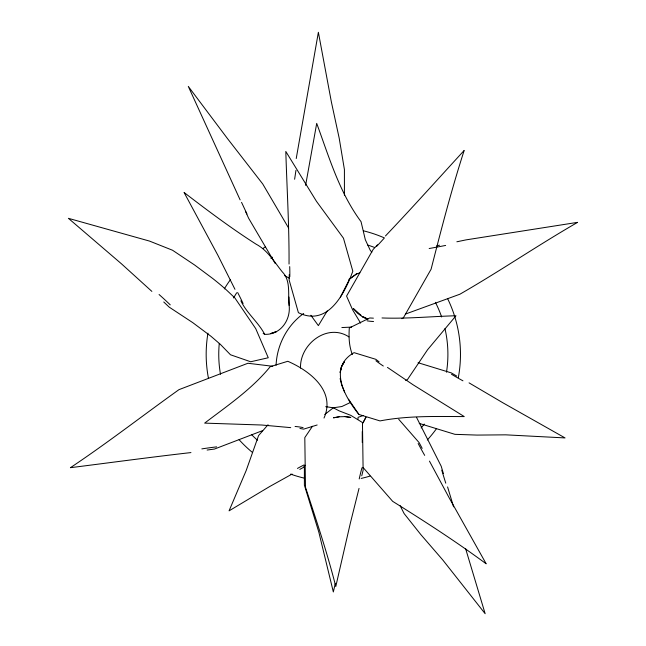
<?xml version="1.0" encoding="UTF-8"?>
<svg xmlns="http://www.w3.org/2000/svg" width="646" height="646" viewBox="0 0 646 646"><rect width="100%" height="100%" fill="white"/><g stroke="black" fill="none" stroke-linecap="round" stroke-linejoin="round"><path stroke-width="0.97" d="M289.255 274.558L289.142 280.001L298.404 312.688C327.764 327.07 344.698 293.583 352.821 271.191L343.462 238.18L316.492 201.374L285.807 151.455C286.937 188.987 289.263 226.512 289.037 264.044M234.966 289.303L217.92 255.348L184.07 192.46C207.511 210.483 231.211 228.248 256.091 244.172C267.654 250.301 274.243 261.848 282.229 271.813C291.071 280.63 287.753 294.293 289.166 305.493C290.797 320.295 280.243 335.072 264.674 334.329L263.172 333.344M357.908 419.311L358.102 417.316L363.197 415.515M276.084 365.281C276.9 344.98 287.131 325.334 303.685 313.447M300.527 368.083C299.607 344.245 327.344 322.637 348.953 336.905M296.231 158.536L318.373 32.3L331.39 102.028L339.207 138.252L344.415 169.551L344.415 195.229M305.606 185.378L316.702 123.386C329.089 157.091 339.392 192.532 361.041 221.675L365.329 239.747L370.158 250.107A750.135 55.709 -87.9 0 0 371.854 252.134M359.031 488.4L350.342 523.147L335.783 586.503C327.264 552.911 316.274 520.103 305.485 487.245L304.807 437.6L312.47 426.247M335.258 583.693L333.328 591.946L318.858 532.247L304.387 485.154L304.387 465.79M361.752 475.811L363.117 470.264L362.463 422.532L350.786 415.346L339.158 410.856L333.328 407.804L325.729 406.665M264.674 334.329C258.497 322.297 246.635 313.229 240.885 300.818M324.017 418.043C335.936 390.87 309.749 370.804 287.793 361.284L270.222 366.67C251.9 389.142 227.586 405.656 204.645 423.122L261.727 425.011L290.724 427.636M348.848 280.517L340.345 297.225M327.223 310.96L318.373 325.608L310.847 315.264M385.452 235.968C412.124 207.907 437.988 179.023 464.167 150.461C451.497 189.609 441.25 229.411 431.092 269.22L403.354 317.88L401.917 318.672M268.033 424.753L258.578 435.565L246.199 470.49L229.064 510.857L269.697 486.527L292.097 474.051M305.187 465.306L303.24 467.534L299.792 469.4M377.522 244.81L373.162 249.429L346.571 296.086L352.595 309.805L360.605 323.081M324.736 414.506L333.328 407.804L341.871 406.52L349.833 402.749M355.397 274.744L348.872 279.484L357.254 273.452M405.688 380.502L407.408 379.662L427.571 349.736L455.987 315.757C431.326 316.435 406.641 318.914 382.004 317.961M262.672 430.599L214.464 449.051L207.116 450.036M355.736 274.316L359.846 272.822M405.551 314.029L459.879 294.221C499.738 271.312 537.738 245.351 577.581 222.361L466.057 239.876L456.867 241.782M270.949 333.514L276.351 331.656L271.191 333.409M317.162 424.987L303.628 429.138L299.922 428.459M436.841 245.706L439.538 245.205M339.239 416.751L333.465 417.817L339.239 416.783L345.021 416.613L350.818 417.437L345.021 416.573M190.941 452.58C150.744 457.15 110.587 462.633 70.414 467.688C107.519 442.922 142.718 415.556 178.966 389.651L247.919 363.262L272.717 366.282M341.855 327.554L351.561 327.102M373.404 318.163L369.706 317.969L349.308 327.974C348.695 336.889 349.001 346.143 352.385 354.525M418.075 362.721L451.376 372.928L456.746 376.077M419.254 423.396L454.937 434.338L477.031 435.081L505.778 434.839L565.048 437.923L502.887 402.789L469.061 382.868M379.081 361.825L375.77 359.305L354.073 352.651C327.675 367.542 345.085 397.54 358.942 414.466L380.001 420.917C407.699 415.572 436.123 416.517 464.256 416.581L413.149 384.83L387.455 367.404M353.297 308.578L357.553 313.253L362.438 316.815L367.049 318.841M362.438 316.815L367.962 319.269M367.13 318.712L363.545 316.911M289.376 278.281L284.611 275.608M361.017 315.272L353.346 308.481M151.867 291.394L121.432 263.794L68.419 218.332L149.501 241.079L172.539 250.244L194.632 265.013L212.647 278.434A1367.517 99.783 22.8 0 1 227.045 290.538L234.869 297.935L255.735 328.636L268.26 357.755L250.696 361.768L230.493 354.775L220.302 344.286L210.935 336.259L192.774 322.653L169.187 307.125L163.753 301.989M398.703 419.27L419.141 442.647L422.185 448.356M362.979 467.381L392.679 501.353C424.47 521.193 455.971 541.501 486.172 563.805L449.067 497.638L429.461 461.115M358.942 414.466L348.517 399.204M288.536 227.901L262.736 183.973L227.634 138.785L188.301 86.403L240.126 199.889M275.293 263.633L248.629 218.251L245.69 211.783M416.508 417.316L441.226 466.291L443.39 473.591M400.076 505.568L404.13 513.586L420.812 534.565L442.793 559.993L485.146 613.7L465.605 548.624M344.512 391.944L341.71 385.056L340.119 378.532M447.581 486.931L453.565 506.835M288.915 297.047L289.166 305.493M362.269 431.528L362.269 442.591M444.957 328.572A114.576 114.576 0 0 1 446.499 372.201M424.26 424.051A114.576 114.576 0 0 1 421.144 427.943M257.455 440.209A114.576 114.576 0 0 1 251.625 434.677M220.496 374.276A114.576 114.576 0 0 1 219.277 343.406M233.594 297.959A114.576 114.576 0 0 1 236.694 292.8M270.876 258.295A114.576 114.576 0 0 1 272.572 257.213M367.768 245.076A114.576 114.576 0 0 1 374.341 247.378M435.404 302.328A114.576 114.576 0 0 1 441.638 316.984M447.775 298.961A127.149 127.149 0 0 1 458.337 377.547M436.22 429.049A127.149 127.149 0 0 1 427.313 439.983M369.972 476.102A127.149 127.149 0 0 1 361.154 478.42M304.185 478.113A127.149 127.149 0 0 1 290.619 474.116M252.279 452.321A127.149 127.149 0 0 1 239.117 439.74M208.44 378.233A127.149 127.149 0 0 1 207.955 333.15M224.332 288.883A127.149 127.149 0 0 1 230.436 279.653M263.003 248.419A127.149 127.149 0 0 1 265.563 246.772M363.456 230.824A127.149 127.149 0 0 1 384.41 237.922A286.348 23.821 -56.6 0 1 376.497 246.514M295.077 426.465A428.871 38.405 -13.7 0 1 303.103 427.628M295.941 170.358A458.531 24.758 -86.6 0 1 294.616 179.257M289.715 266.588A406.77 32.518 76.8 0 1 289.82 276.714M201.843 448.881A554.769 36.265 -17.1 0 1 216.636 446.87M445.635 245.432A440.435 24.007 -16.1 0 1 429.162 248.516M241.539 202.343A327.893 12.145 61.3 0 1 246.974 214.028M424.68 455.373A452.047 29.522 51.9 0 1 418.156 443.447M462.94 380.817A379.719 26.672 20.5 0 1 451.489 374.268M383.312 366.016A374.809 29.24 20 0 1 375.899 360.734M373.55 321.498A740.905 58.447 -21.9 0 1 367.065 320.787M159.077 294.519A674.699 82.841 26.6 0 1 170.245 304.864M359.208 478.952A538.57 34.852 -87.6 0 1 361.938 467.857M297.467 468.439A512.956 37.08 -45.2 0 1 304.113 464.926M237.647 292.525A349.155 27.641 52.4 0 1 243.082 303.515M445.772 483.168A450.48 26.074 66.1 0 1 441.775 470.183M341.459 366.88L340.095 372.492L341.427 366.871L344.375 361.744L341.427 366.871M365.894 417.332L362.963 422.872L365.894 417.332"/></g></svg>
